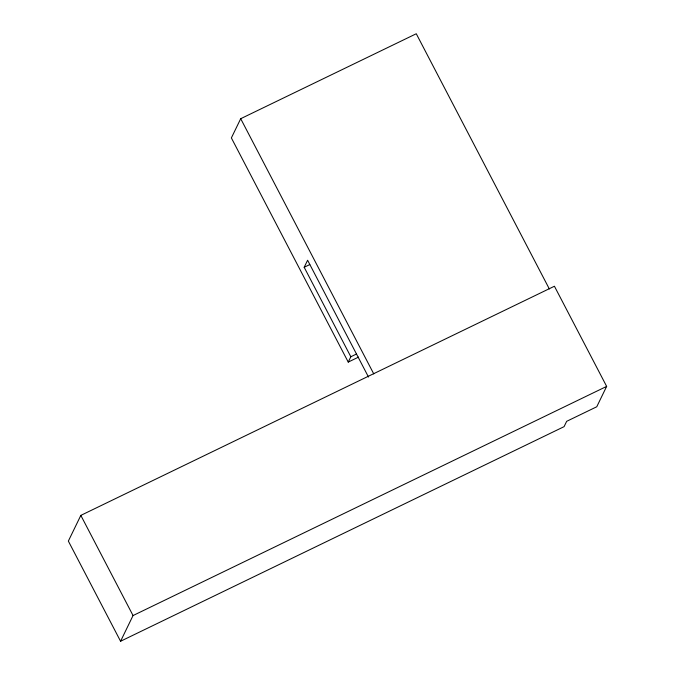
<?xml version="1.0" encoding="UTF-8"?>
<svg xmlns="http://www.w3.org/2000/svg" width="675" height="675" viewBox="0 0 675 675"><rect width="100%" height="100%" fill="white"/><g stroke="black" fill="none" stroke-linecap="round" stroke-linejoin="round"><path stroke-width="1.01" d="M549.34 288.968L416.273 33.75L240.705 118.699L231.373 137.928L348.241 362.087L358.535 357.109M80.831 515.388L68.352 541.088L120.572 641.25L564.081 426.651L566.671 421.327L596.759 406.763L606.648 386.395L554.428 286.234L80.831 515.388L133.051 615.549L120.572 641.25M348.241 362.087L350.831 356.754L304.18 267.283L307.606 260.238L368.499 377.038M304.18 267.283L309.791 264.566M350.831 356.754L356.442 354.046M133.051 615.549L606.648 386.395M240.705 118.699L373.773 373.916"/></g></svg>
